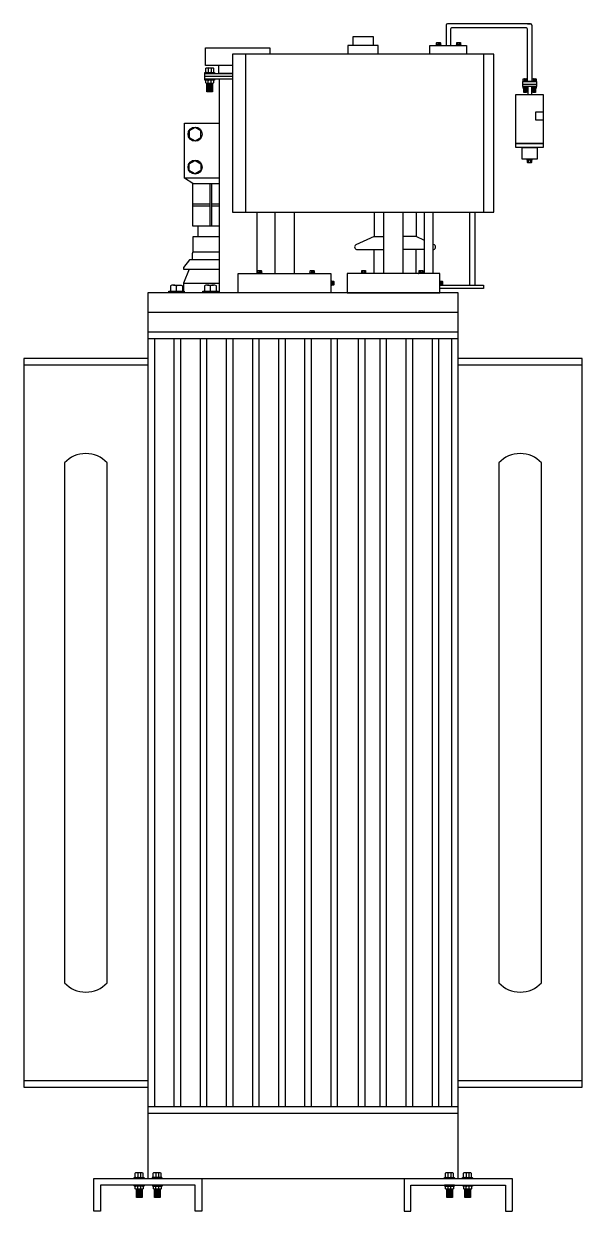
# Model space of a CAD drawing. Header units: millimetres. Extents: x 20927 to 53748, y 38421 to 54891.
# Drawn here: x 35502 to 36357, y 51493 to 53309 of the extents above; entities that cross this region are included whole.
import ezdxf

# ---------------------------------------------------------------- set-up
doc = ezdxf.new("R2010")
doc.units = ezdxf.units.MM
doc.linetypes.add('DASHEDX2', pattern=[1.5, 1, -0.5])
doc.layers.add('Btrans.', color=2, linetype='Continuous')
doc.layers.add('HIGHT', color=8, linetype='Continuous')

# ---------------------------------------------------------------- blocks, each defined once
blk = doc.blocks.new('A$C6F5A6055-flat-2')
at = {"layer": 'HIGHT'}
for p, q in [((0, 210.1), (0, 179.1)), ((129.2, 212.1), (2, 212.1)), ((6.5, 203.6), (6.5, 179.1)), ((122.7, 205.6), (8.5, 205.6)), ((124.7, 212.1), (129.2, 212.1)), ((124.7, 123.8), (124.7, 203.6)), ((131.2, 210.1), (131.2, 123.8)), ((118.1, 127.6), (118.5, 128)), ((118.1, 124.9), (118.1, 127.6)), ((118.5, 128), (120, 128)), ((119.6, 128), (120, 127.6)), ((120, 128), (122.2, 128)), ((120.3, 128), (120, 127.6)), ((120, 127.6), (120, 124.9)), ((121.8, 128), (122.2, 127.6)), ((122.2, 128), (123.7, 128)), ((122.5, 128), (122.2, 127.6)), ((122.2, 127.6), (122.2, 124.9)), ((123.7, 128), (124, 127.6)), ((124, 127.6), (124, 124.9)), ((131.8, 127.6), (132.2, 128)), ((131.8, 124.9), (131.8, 127.6)), ((132.2, 128), (133.7, 128)), ((133.3, 128), (133.7, 127.6)), ((134.1, 128), (133.7, 127.6)), ((133.7, 128), (135.9, 128)), ((133.7, 127.6), (133.7, 124.9)), ((135.6, 128), (135.9, 127.6)), ((136.3, 128), (135.9, 127.6)), ((135.9, 128), (137.4, 128)), ((135.9, 127.6), (135.9, 124.9)), ((137.4, 128), (137.8, 127.6)), ((137.8, 127.6), (137.8, 124.9)), ((117.6, 119.9), (138.2, 119.9)), ((117.7, 124.5), (124.4, 124.5)), ((124.4, 123.8), (117.7, 123.8)), ((117.7, 116.1), (124.4, 116.1)), ((117.7, 115.4), (124.1, 115.4)), ((124.4, 115.4), (117.7, 115.4)), ((124.4, 124.5), (118, 124.5)), ((118.5, 124.5), (118.1, 124.9)), ((118.1, 115), (118.5, 115.4)), ((118.1, 113.4), (118.1, 115)), ((118.5, 113), (118.1, 113.4)), ((118.5, 124.5), (123.7, 124.5)), ((123.7, 115.4), (118.5, 115.4)), ((120, 113), (118.5, 113)), ((118.9, 106.7), (118.9, 113)), ((123.2, 112.7), (118.9, 112.7)), ((123.2, 112.1), (118.9, 112.1)), ((123.2, 112.1), (118.9, 112.1)), ((123.2, 111.4), (118.9, 111.4)), ((123.2, 111.4), (118.9, 111.4)), ((123.2, 110.7), (118.9, 110.7)), ((123.2, 110.7), (118.9, 110.7)), ((123.2, 110.1), (118.9, 110.1)), ((123.2, 110.1), (118.9, 110.1)), ((123.2, 109.4), (118.9, 109.4)), ((123.2, 109.4), (118.9, 109.4)), ((119.2, 123.8), (122.9, 123.8)), ((122.9, 116.1), (119.2, 116.1)), ((120, 124.9), (119.6, 124.5)), ((120, 115), (119.6, 115.4)), ((119.6, 113), (120, 113.4)), ((120, 124.9), (120.3, 124.5)), ((120, 115), (120.3, 115.4)), ((120, 113.4), (120, 115)), ((120.3, 113), (120, 113.4)), ((122.2, 113), (120, 113)), ((122.2, 124.9), (121.8, 124.5)), ((122.2, 115), (121.8, 115.4)), ((121.8, 113), (122.2, 113.4)), ((122.2, 124.9), (122.5, 124.5)), ((122.2, 115), (122.5, 115.4)), ((122.2, 113.4), (122.2, 115)), ((122.5, 113), (122.2, 113.4)), ((123.7, 113), (122.2, 113)), ((123.2, 113), (123.2, 106.7)), ((124, 124.9), (123.7, 124.5)), ((123.7, 115.4), (124, 115)), ((124, 113.4), (123.7, 113)), ((124, 115), (124, 113.4)), ((131.2, 123.8), (124.7, 123.8)), ((125, 116.1), (125, 104.1)), ((130.8, 116.1), (130.8, 104.1)), ((131.4, 124.5), (138.2, 124.5)), ((138.2, 123.8), (131.4, 123.8)), ((131.4, 116.1), (138.2, 116.1)), ((138.2, 115.4), (131.4, 115.4)), ((131.5, 115.4), (137.9, 115.4)), ((132.2, 124.5), (131.8, 124.9)), ((138.2, 124.5), (131.8, 124.5)), ((131.8, 115), (132.2, 115.4)), ((131.8, 113.4), (131.8, 115)), ((132.2, 113), (131.8, 113.4)), ((132.2, 124.5), (137.4, 124.5)), ((137.4, 115.4), (132.2, 115.4)), ((133.7, 113), (132.2, 113)), ((132.7, 106.7), (132.7, 113)), ((137, 112.7), (132.7, 112.7)), ((137, 112.1), (132.7, 112.1)), ((137, 112.1), (132.7, 112.1)), ((137, 111.4), (132.7, 111.4)), ((137, 111.4), (132.7, 111.4)), ((137, 110.7), (132.7, 110.7)), ((137, 110.7), (132.7, 110.7)), ((137, 110.1), (132.7, 110.1)), ((137, 110.1), (132.7, 110.1)), ((137, 109.4), (132.7, 109.4)), ((137, 109.4), (132.7, 109.4)), ((132.9, 123.8), (136.7, 123.8)), ((136.7, 116.1), (132.9, 116.1)), ((133.7, 124.9), (133.3, 124.5)), ((133.7, 115), (133.3, 115.4)), ((133.3, 113), (133.7, 113.4)), ((133.7, 124.9), (134.1, 124.5)), ((133.7, 115), (134.1, 115.4)), ((133.7, 113.4), (133.7, 115)), ((134.1, 113), (133.7, 113.4)), ((135.9, 113), (133.7, 113)), ((135.9, 124.9), (135.6, 124.5)), ((135.9, 115), (135.6, 115.4)), ((135.6, 113), (135.9, 113.4)), ((135.9, 124.9), (136.3, 124.5)), ((135.9, 115), (136.3, 115.4)), ((135.9, 113.4), (135.9, 115)), ((136.3, 113), (135.9, 113.4)), ((137.4, 113), (135.9, 113)), ((137, 113), (137, 106.7)), ((137.8, 124.9), (137.4, 124.5)), ((137.4, 115.4), (137.8, 115)), ((137.8, 113.4), (137.4, 113)), ((137.8, 115), (137.8, 113.4)), ((123.2, 108.7), (118.9, 108.7)), ((123.2, 108.7), (118.9, 108.7)), ((123.2, 108), (118.9, 108)), ((123.2, 108), (118.9, 108)), ((123.2, 107.4), (118.9, 107.4)), ((123.2, 107.4), (118.9, 107.4)), ((123.2, 106.7), (118.9, 106.7)), ((137, 108.7), (132.7, 108.7)), ((137, 108.7), (132.7, 108.7)), ((137, 108), (132.7, 108)), ((137, 108), (132.7, 108)), ((137, 107.4), (132.7, 107.4)), ((137, 107.4), (132.7, 107.4)), ((137, 106.7), (132.7, 106.7)), ((131.7, 5.1), (123.6, 5.1)), ((123.6, 4.2), (131.7, 4.2)), ((131.7, 4.2), (124, 4.2)), ((124.5, 4.2), (124.1, 3.8)), ((124.1, 3.8), (124.1, 0.4)), ((124.1, 0.4), (124.5, 0)), ((124.5, 4.2), (130.8, 4.2)), ((125.4, 5.1), (129.9, 5.1)), ((126.3, 3.8), (125.9, 4.2)), ((125.9, 0), (126.3, 0.4)), ((126.3, 3.8), (126.8, 4.2)), ((126.3, 0.4), (126.3, 3.8)), ((126.8, 0), (126.3, 0.4)), ((129, 3.8), (128.5, 4.2)), ((128.5, 0), (129, 0.4)), ((129, 3.8), (129.4, 4.2)), ((129, 0.4), (129, 3.8)), ((129.4, 0), (129, 0.4)), ((131.2, 3.8), (130.8, 4.2)), ((130.8, 0), (131.2, 0.4)), ((131.2, 0.4), (131.2, 3.8)), ((124.5, 0), (126.3, 0)), ((126.3, 0), (129, 0)), ((129, 0), (130.8, 0))]:
    blk.add_line(p, q, dxfattribs=at)
for points in [[(117.6, 123.8), (138.2, 123.8), (138.2, 116.1), (117.6, 116.1)], [(106.8, 104.1), (148.5, 104.1), (148.5, 28.8), (106.8, 28.8)], [(106.8, 28.8), (148.5, 28.8), (148.5, 28.8), (106.8, 28.8)], [(106.8, 28.8), (148.5, 28.8), (148.5, 23), (106.8, 23)], [(116.2, 23), (139.1, 23), (139.1, 5.1), (116.2, 5.1)]]:
    blk.add_lwpolyline(points, close=True, dxfattribs=at)
blk.add_lwpolyline([(148.5, 64.4), (137.1, 64.4), (137.1, 77.3), (148.5, 77.3)], dxfattribs=at)
for centre, radius, start, end in [((2, 210.1), 2, 90, 180), ((8.5, 203.6), 2, 90, 180), ((122.7, 203.6), 2, 0, 90), ((129.2, 210.1), 2, 0, 90), ((117.6, 124.1), 0.378, 82.7348, 277.2652), ((117.6, 115.8), 0.378, 82.7348, 277.2652), ((124.5, 124.1), 0.378, 262.7348, 97.2652), ((124.5, 115.8), 0.378, 262.7348, 97.2652), ((131.4, 124.1), 0.378, 82.7348, 277.2652), ((131.4, 115.8), 0.378, 82.7348, 277.2652), ((138.2, 124.1), 0.378, 262.7348, 97.2652), ((138.2, 115.8), 0.378, 262.7348, 97.2652), ((123.6, 4.7), 0.454, 82.7348, 277.2652), ((131.8, 4.7), 0.454, 262.7348, 97.2652)]:
    blk.add_arc(centre, radius, start, end, dxfattribs=at)

msp = doc.modelspace()

# ---------------------------------------------------------------- linework, layer by layer
at = {"layer": 'Btrans.'}
for p, q in [((36167.4, 52867.1), (35692.4, 52867.1)), ((36167.4, 52837.1), (35692.4, 52837.1)), ((36167.4, 52827.1), (35692.4, 52827.1)), ((35692.4, 52786.9), (35502.4, 52786.9)), ((36357.4, 52786.9), (36167.4, 52786.9)), ((35502.4, 51692.5), (35692.4, 51692.5)), ((36167.4, 51692.5), (36357.4, 51692.5)), ((35692.4, 51652.7), (36167.4, 51652.7)), ((35692.4, 51642.7), (36167.4, 51642.7))]:
    msp.add_line(p, q, dxfattribs=at)
for points in [[(36167.4, 51542.7), (36167.4, 52897.1), (35692.4, 52897.1), (35692.4, 51542.7)], [(35692.4, 52796.9), (35502.4, 52796.9), (35502.4, 51682.5), (35692.4, 51682.5)], [(36167.4, 51682.5), (36357.4, 51682.5), (36357.4, 52796.9), (36167.4, 52796.9)], [(35774.9, 51542.7), (35774.9, 51492.7), (35764.9, 51492.7), (35764.9, 51532.7), (35619.9, 51532.7), (35619.9, 51492.7), (35609.9, 51492.7), (35609.9, 51542.7), (36249.9, 51542.7), (36249.9, 51492.7)], [(36084.9, 51542.7), (36084.9, 51492.7), (36094.9, 51492.7), (36094.9, 51532.7), (36239.9, 51532.7), (36239.9, 51492.7), (36249.9, 51492.7)]]:
    msp.add_lwpolyline(points, dxfattribs=at)
at = {"layer": 'HIGHT'}
for p, q in [((36136.3, 53279.6), (36136.3, 53276.9)), ((36138.5, 53279.6), (36138.5, 53276.9)), ((36167.1, 53279.6), (36167.1, 53276.9)), ((36169.3, 53279.6), (36169.3, 53276.9)), ((35785.6, 53241.6), (35784.9, 53240.8)), ((35784.9, 53235.3), (35785.6, 53234.5)), ((35790, 53241.6), (35789.3, 53240.8)), ((35789.3, 53235.3), (35790, 53234.5)), ((35791.3, 53217.1), (35782.6, 53217.1)), ((35791.3, 53215.7), (35782.6, 53215.7)), ((35791.3, 53214.4), (35782.6, 53214.4)), ((35784.8, 53221.6), (35785.5, 53222.4)), ((35785.5, 53217.6), (35784.8, 53218.4)), ((35789.2, 53221.6), (35789.9, 53222.4)), ((35789.9, 53217.6), (35789.2, 53218.4)), ((35791.3, 53213), (35782.6, 53213)), ((35791.3, 53211.7), (35782.6, 53211.7)), ((35791.3, 53210.4), (35782.6, 53210.4)), ((35791.3, 53209), (35782.6, 53209)), ((35791.3, 53207.7), (35782.6, 53207.7)), ((35791.3, 53206.3), (35782.6, 53206.3)), ((35761.1, 53064.8), (35748.7, 53072.8)), ((35787.5, 53064.8), (35787.5, 52999.2)), ((35789.9, 53064.8), (35789.9, 52999.2)), ((35761.1, 53033.7), (35787.5, 53033.7)), ((35789.9, 53033.7), (35802.3, 53033.7)), ((35761.1, 53030.3), (35787.5, 53030.3)), ((35789.9, 53030.3), (35802.3, 53030.3)), ((36038.9, 52983.4), (36053.3, 52983.4)), ((36115.9, 52977.6), (36102.9, 52983.4)), ((36038.9, 52927.1), (36038.9, 52963.4)), ((36115.9, 52963.4), (36083.3, 52963.4)), ((36102.9, 52927.1), (36102.9, 52963.4)), ((35861.9, 52931.3), (35862.3, 52931)), ((35862.3, 52928.2), (35861.9, 52927.8)), ((35864.9, 52931.3), (35864.5, 52931)), ((35864.5, 52928.2), (35864.9, 52927.8)), ((35942.4, 52931.3), (35942.8, 52931)), ((35942.8, 52928.2), (35942.4, 52927.8)), ((35945.4, 52931.3), (35945, 52931)), ((35945, 52928.2), (35945.4, 52927.8)), ((36021.3, 52931.3), (36021.6, 52931)), ((36021.6, 52928.2), (36021.3, 52927.8)), ((36024.2, 52931.3), (36023.8, 52931)), ((36023.8, 52928.2), (36024.2, 52927.8)), ((36109, 52931.3), (36109.3, 52931)), ((36109.3, 52928.2), (36109, 52927.8)), ((36111.9, 52931.3), (36111.6, 52931)), ((36111.6, 52928.2), (36111.9, 52927.8)), ((35731.5, 52909.2), (35740.8, 52909.2)), ((35746.7, 52912), (35746.7, 52899.8)), ((35783.5, 52909.2), (35792.8, 52909.2)), ((35788.1, 52899.8), (35788.1, 52907.9)), ((35973.7, 52913.2), (35973.4, 52913.6)), ((35973.7, 52911), (35973.4, 52910.6)), ((35976.9, 52913.6), (35976.5, 52913.2)), ((35976.9, 52910.6), (35976.5, 52911)), ((36140.3, 52913.2), (36139.9, 52913.6)), ((36140.3, 52911), (36139.9, 52910.6)), ((36143.4, 52913.6), (36143.1, 52913.2)), ((36143.4, 52910.6), (36143.1, 52911)), ((35702.4, 52827.1), (35702.4, 51652.3)), ((35732.4, 52827.1), (35732.4, 51652.3)), ((35742.4, 52827.1), (35742.4, 51652.3)), ((35772.4, 52827.1), (35772.4, 51652.3)), ((35782.4, 52827.1), (35782.4, 51652.3)), ((35812.4, 52827.1), (35812.4, 51652.3)), ((35822.4, 52827.1), (35822.4, 51652.3)), ((35852.4, 52827.1), (35852.4, 51652.3)), ((35862.4, 52827.1), (35862.4, 51652.3)), ((35892.4, 52827.1), (35892.4, 51652.3)), ((35902.4, 52827.1), (35902.4, 51652.3)), ((35932.4, 52827.1), (35932.4, 51652.3)), ((35942.4, 52827.1), (35942.4, 51652.3)), ((35972.4, 52827.1), (35972.4, 51652.3)), ((35982.4, 52827.1), (35982.4, 51652.3)), ((36014.4, 52827.1), (36014.4, 51652.3)), ((36024.4, 52827.1), (36024.4, 51652.3)), ((36047.4, 52827.1), (36047.4, 51652.3)), ((36057.4, 52827.1), (36057.4, 51652.3)), ((36087.4, 52827.1), (36087.4, 51652.3)), ((36097.4, 52827.1), (36097.4, 51652.3)), ((36127.4, 52827.1), (36127.4, 51652.3)), ((36137.4, 52827.1), (36137.4, 51652.3)), ((36157.4, 52827.1), (36157.4, 51652.3)), ((35676, 51551.9), (35676.8, 51551.1)), ((35680.4, 51551.9), (35681.2, 51551.1)), ((35704.4, 51545.3), (35703.6, 51544.5)), ((35708.8, 51545.3), (35709.5, 51544.5)), ((36151, 51551.9), (36151.8, 51551.1)), ((36155.4, 51551.9), (36156.2, 51551.1)), ((36179.4, 51545.3), (36178.6, 51544.5)), ((36183.8, 51545.3), (36184.5, 51544.5)), ((35683.5, 51525.9), (35674.8, 51525.9)), ((35677, 51530.5), (35677.7, 51531.2)), ((35677.7, 51526.5), (35677, 51527.2)), ((35681.4, 51527.2), (35681.4, 51530.5)), ((35711.3, 51525.8), (35702.7, 51525.8)), ((35704.8, 51527.1), (35704.8, 51530.3)), ((35709.2, 51530.3), (35710, 51531.1)), ((35710, 51526.3), (35709.2, 51527.1)), ((36158.5, 51525.9), (36149.8, 51525.9)), ((36152, 51527.2), (36152, 51530.5)), ((36156.4, 51530.5), (36157.1, 51531.2)), ((36157.1, 51526.5), (36156.4, 51527.2)), ((36186.3, 51525.8), (36177.7, 51525.8)), ((36179.8, 51527.1), (36179.8, 51530.3)), ((36184.2, 51530.3), (36185, 51531.1)), ((36185, 51526.3), (36184.2, 51527.1)), ((35683.5, 51524.6), (35674.8, 51524.6)), ((35683.5, 51523.2), (35674.8, 51523.2)), ((35683.5, 51521.9), (35674.8, 51521.9)), ((35683.5, 51520.5), (35674.8, 51520.5)), ((35683.5, 51519.2), (35674.8, 51519.2)), ((35683.5, 51517.9), (35674.8, 51517.9)), ((35683.5, 51516.5), (35674.8, 51516.5)), ((35683.5, 51515.2), (35674.8, 51515.2)), ((35711.3, 51524.4), (35702.7, 51524.4)), ((35711.3, 51523.1), (35702.7, 51523.1)), ((35711.3, 51521.8), (35702.7, 51521.8)), ((35711.3, 51520.4), (35702.7, 51520.4)), ((35711.3, 51519.1), (35702.7, 51519.1)), ((35711.3, 51517.7), (35702.7, 51517.7)), ((35711.3, 51516.4), (35702.7, 51516.4)), ((35711.3, 51515.1), (35702.7, 51515.1)), ((36158.5, 51524.6), (36149.8, 51524.6)), ((36158.5, 51523.2), (36149.8, 51523.2)), ((36158.5, 51521.9), (36149.8, 51521.9)), ((36158.5, 51520.5), (36149.8, 51520.5)), ((36158.5, 51519.2), (36149.8, 51519.2)), ((36158.5, 51517.9), (36149.8, 51517.9)), ((36158.5, 51516.5), (36149.8, 51516.5)), ((36158.5, 51515.2), (36149.8, 51515.2)), ((36186.3, 51524.4), (36177.7, 51524.4)), ((36186.3, 51523.1), (36177.7, 51523.1)), ((36186.3, 51521.8), (36177.7, 51521.8)), ((36186.3, 51520.4), (36177.7, 51520.4)), ((36186.3, 51519.1), (36177.7, 51519.1)), ((36186.3, 51517.7), (36177.7, 51517.7)), ((36186.3, 51516.4), (36177.7, 51516.4)), ((36186.3, 51515.1), (36177.7, 51515.1))]:
    msp.add_line(p, q, dxfattribs=at)
at = {"layer": 'HIGHT', "linetype": 'DASHEDX2'}
for p, q in [((35841.8, 53262.4), (35841.8, 53020.5)), ((36206.8, 53020.5), (36206.8, 53262.4))]:
    msp.add_line(p, q, dxfattribs=at)
at = {"layer": 'HIGHT'}
for points in [[(36037.6, 53275.8), (36037.6, 53289.1), (36006, 53289.1), (36006, 53275.8)], [(35821.8, 53244.8), (35780.8, 53244.8), (35780.8, 53272), (35879.3, 53272), (35879.3, 53262.4)], [(36045.1, 53262.4), (36045.1, 53275.8), (35998.5, 53275.8), (35998.5, 53262.4)], [(36124.2, 53262.4), (36124.2, 53275.8), (36180.4, 53275.8), (36180.4, 53262.4)], [(36134.8, 53276.5), (36134.4, 53276.9), (36134.4, 53279.6), (36134.8, 53280), (36140, 53280), (36140.4, 53279.6), (36140.4, 53276.9), (36140, 53276.5)], [(36136.7, 53280), (36136.3, 53279.6), (36135.9, 53280)], [(36136.7, 53276.5), (36136.3, 53276.9), (36135.9, 53276.5)], [(36138.1, 53280), (36138.5, 53279.6), (36138.9, 53280)], [(36138.9, 53276.5), (36138.5, 53276.9), (36138.1, 53276.5)], [(36165.6, 53276.5), (36165.2, 53276.9), (36165.2, 53279.6), (36165.6, 53280), (36170.8, 53280), (36171.2, 53279.6), (36171.2, 53276.9), (36170.8, 53276.5)], [(36167.4, 53280), (36167.1, 53279.6), (36166.7, 53280)], [(36167.4, 53276.5), (36167.1, 53276.9), (36166.7, 53276.5)], [(36168.9, 53280), (36169.3, 53279.6), (36169.7, 53280)], [(36169.7, 53276.5), (36169.3, 53276.9), (36168.9, 53276.5)], [(35821.8, 53224), (35779.7, 53224), (35779.7, 53233), (35821.8, 53233)], [(35781.9, 53234.5), (35781.1, 53235.3), (35781.1, 53240.8), (35781.9, 53241.6), (35792.3, 53241.6), (35793, 53240.8), (35793, 53235.3), (35792.3, 53234.5)], [(35784.1, 53241.6), (35784.9, 53240.8), (35784.9, 53235.3), (35784.1, 53234.5)], [(35788.5, 53241.6), (35789.3, 53240.8), (35789.3, 53235.3), (35788.5, 53234.5)], [(35821.8, 53233), (35800.9, 53233), (35800.9, 53244.8)], [(35779.7, 53228.5), (35821.8, 53228.5)], [(35792.2, 53222.4), (35792.9, 53221.6), (35792.9, 53218.4), (35792.2, 53217.6), (35781.8, 53217.6), (35781, 53218.4), (35781, 53221.6), (35781.8, 53222.4)], [(35791.3, 53217.6), (35791.3, 53205), (35782.6, 53205), (35782.6, 53217.6)], [(35784, 53217.6), (35784.8, 53218.4), (35784.8, 53221.6), (35784, 53222.4)], [(35788.4, 53217.6), (35789.2, 53218.4), (35789.2, 53221.6), (35788.4, 53222.4)], [(35830.8, 52897.1), (35830.8, 52927.1), (35972.6, 52927.1), (35972.6, 52897.1), (35802.3, 52897.1), (35802.3, 53224)], [(35802.3, 53072.8), (35748.7, 53072.8), (35748.7, 53156.8), (35802.3, 53156.8)], [(35802.3, 52999.2), (35761.1, 52999.2), (35761.1, 53064.8), (35802.3, 53064.8)], [(35859.3, 53020.5), (35859.3, 52927.1)], [(35886.7, 53020.5), (35886.7, 52927.1)], [(35916.7, 52927.1), (35916.7, 53020.5)], [(36053.3, 53020.5), (36053.3, 52927.1)], [(36083.3, 52927.1), (36083.3, 53020.5)], [(36102.9, 53020.5), (36102.9, 52983.4), (36083.3, 52983.4)], [(36115.9, 52927.1), (36115.9, 53020.5)], [(36128.8, 53020.5), (36128.8, 52927.1)], [(36185.4, 52909.3), (36185.4, 53020.5)], [(36193, 53020.5), (36193, 52909.3)], [(35769.8, 52999.2), (35768.7, 52998.2), (35768.7, 52983.2)], [(35802.3, 52983.1), (35761.1, 52983.2), (35761.1, 52960), (35802.3, 52960)], [(35761.1, 52960), (35760.3, 52956.8), (35760.3, 52948)], [(35802.3, 52948), (35756.3, 52948), (35746.7, 52936), (35746.7, 52933.6), (35802.3, 52933.6)], [(35755.5, 52933.6), (35746.7, 52912), (35802.3, 52912)], [(35860.8, 52927.8), (35860.4, 52928.2), (35860.4, 52931), (35860.8, 52931.3), (35866, 52931.3), (35866.4, 52931), (35866.4, 52928.2), (35866, 52927.8)], [(35862.7, 52931.3), (35862.3, 52931), (35862.3, 52928.2), (35862.7, 52927.8)], [(35864.1, 52931.3), (35864.5, 52931), (35864.5, 52928.2), (35864.1, 52927.8)], [(35941.3, 52927.8), (35940.9, 52928.2), (35940.9, 52931), (35941.3, 52931.3), (35946.5, 52931.3), (35946.9, 52931), (35946.9, 52928.2), (35946.5, 52927.8)], [(35943.1, 52931.3), (35942.8, 52931), (35942.8, 52928.2), (35943.1, 52927.8)], [(35944.6, 52931.3), (35945, 52931), (35945, 52928.2), (35944.6, 52927.8)], [(36020.1, 52927.8), (36019.8, 52928.2), (36019.8, 52931), (36020.1, 52931.3), (36025.3, 52931.3), (36025.7, 52931), (36025.7, 52928.2), (36025.3, 52927.8)], [(36022, 52931.3), (36021.6, 52931), (36021.6, 52928.2), (36022, 52927.8)], [(36023.5, 52931.3), (36023.8, 52931), (36023.8, 52928.2), (36023.5, 52927.8)], [(36107.8, 52927.8), (36107.5, 52928.2), (36107.5, 52931), (36107.8, 52931.3), (36113.1, 52931.3), (36113.4, 52931), (36113.4, 52928.2), (36113.1, 52927.8)], [(36109.7, 52931.3), (36109.3, 52931), (36109.3, 52928.2), (36109.7, 52927.8)], [(36111.2, 52931.3), (36111.6, 52931), (36111.6, 52928.2), (36111.2, 52927.8)], [(35973.4, 52914.7), (35973.7, 52915.1), (35976.5, 52915.1), (35976.9, 52914.7), (35976.9, 52909.5), (35976.5, 52909.1), (35973.7, 52909.1), (35973.4, 52909.5)], [(35976.9, 52912.8), (35976.5, 52913.2), (35973.7, 52913.2), (35973.4, 52912.8)], [(35976.9, 52911.3), (35976.5, 52911), (35973.7, 52911), (35973.4, 52911.3)], [(36139.2, 52909.3), (36206.4, 52909.3), (36206.4, 52903.8), (36139.2, 52903.8)], [(36139.9, 52914.7), (36140.3, 52915.1), (36143.1, 52915.1), (36143.4, 52914.7), (36143.4, 52909.5), (36143.1, 52909.1), (36140.3, 52909.1), (36139.9, 52909.5)], [(36143.4, 52912.8), (36143.1, 52913.2), (36140.3, 52913.2), (36139.9, 52912.8)], [(36143.4, 52911.3), (36143.1, 52911), (36140.3, 52911), (36139.9, 52911.3)], [(35724.4, 52897.1), (35724.4, 52899.8), (35747.9, 52899.8), (35747.9, 52897.1)], [(35776.4, 52897.1), (35776.4, 52899.8), (35799.9, 52899.8), (35799.9, 52897.1)], [(35673.8, 51544.5), (35673, 51545.3), (35673, 51551.1), (35673.8, 51551.9), (35684.2, 51551.9), (35684.9, 51551.1), (35684.9, 51545.3), (35684.2, 51544.5)], [(35677.5, 51544.5), (35676.8, 51545.3), (35676, 51544.5)], [(35677.5, 51551.9), (35676.8, 51551.1), (35676.8, 51545.3)], [(35680.4, 51544.5), (35681.2, 51545.3), (35681.9, 51544.5)], [(35681.9, 51551.9), (35681.2, 51551.1), (35681.2, 51545.3)], [(35701.4, 51544.5), (35700.6, 51545.3), (35700.6, 51551.1), (35701.4, 51551.9), (35711.8, 51551.9), (35712.5, 51551.1), (35712.5, 51545.3), (35711.8, 51544.5)], [(35703.6, 51551.9), (35704.4, 51551.1), (35705.1, 51551.9)], [(35704.4, 51551.1), (35704.4, 51545.3), (35705.1, 51544.5)], [(35708, 51551.9), (35708.8, 51551.1), (35709.5, 51551.9)], [(35708.8, 51551.1), (35708.8, 51545.3), (35708, 51544.5)], [(36148.8, 51544.5), (36148, 51545.3), (36148, 51551.1), (36148.8, 51551.9), (36159.2, 51551.9), (36159.9, 51551.1), (36159.9, 51545.3), (36159.2, 51544.5)], [(36152.5, 51544.5), (36151.8, 51545.3), (36151, 51544.5)], [(36152.5, 51551.9), (36151.8, 51551.1), (36151.8, 51545.3)], [(36155.4, 51544.5), (36156.2, 51545.3), (36156.9, 51544.5)], [(36156.9, 51551.9), (36156.2, 51551.1), (36156.2, 51545.3)], [(36176.4, 51544.5), (36175.6, 51545.3), (36175.6, 51551.1), (36176.4, 51551.9), (36186.8, 51551.9), (36187.5, 51551.1), (36187.5, 51545.3), (36186.8, 51544.5)], [(36178.6, 51551.9), (36179.4, 51551.1), (36180.1, 51551.9)], [(36179.4, 51551.1), (36179.4, 51545.3), (36180.1, 51544.5)], [(36183, 51551.9), (36183.8, 51551.1), (36184.5, 51551.9)], [(36183.8, 51551.1), (36183.8, 51545.3), (36183, 51544.5)], [(35684.4, 51531.2), (35685.1, 51530.5), (35685.1, 51527.2), (35684.4, 51526.5), (35674, 51526.5), (35673.2, 51527.2), (35673.2, 51530.5), (35674, 51531.2)], [(35683.5, 51526.5), (35683.5, 51513.8), (35674.8, 51513.8), (35674.8, 51526.5)], [(35676.2, 51526.5), (35677, 51527.2), (35677, 51530.5), (35676.2, 51531.2)], [(35680.6, 51531.2), (35681.4, 51530.5), (35682.1, 51531.2)], [(35682.1, 51526.5), (35681.4, 51527.2), (35680.6, 51526.5)], [(35712.2, 51531.1), (35713, 51530.3), (35713, 51527.1), (35712.2, 51526.3), (35701.8, 51526.3), (35701.1, 51527.1), (35701.1, 51530.3), (35701.8, 51531.1)], [(35711.3, 51526.3), (35711.3, 51513.7), (35702.7, 51513.7), (35702.7, 51526.3)], [(35704.1, 51531.1), (35704.8, 51530.3), (35705.6, 51531.1)], [(35705.6, 51526.3), (35704.8, 51527.1), (35704.1, 51526.3)], [(35708.5, 51526.3), (35709.2, 51527.1), (35709.2, 51530.3), (35708.5, 51531.1)], [(36159.4, 51531.2), (36160.1, 51530.5), (36160.1, 51527.2), (36159.4, 51526.5), (36149, 51526.5), (36148.2, 51527.2), (36148.2, 51530.5), (36149, 51531.2)], [(36158.5, 51526.5), (36158.5, 51513.8), (36149.8, 51513.8), (36149.8, 51526.5)], [(36151.2, 51531.2), (36152, 51530.5), (36152.7, 51531.2)], [(36152.7, 51526.5), (36152, 51527.2), (36151.2, 51526.5)], [(36155.6, 51526.5), (36156.4, 51527.2), (36156.4, 51530.5), (36155.6, 51531.2)], [(36187.2, 51531.1), (36188, 51530.3), (36188, 51527.1), (36187.2, 51526.3), (36176.8, 51526.3), (36176.1, 51527.1), (36176.1, 51530.3), (36176.8, 51531.1)], [(36186.3, 51526.3), (36186.3, 51513.7), (36177.7, 51513.7), (36177.7, 51526.3)], [(36179.1, 51531.1), (36179.8, 51530.3), (36180.6, 51531.1)], [(36180.6, 51526.3), (36179.8, 51527.1), (36179.1, 51526.3)], [(36183.5, 51526.3), (36184.2, 51527.1), (36184.2, 51530.3), (36183.5, 51531.1)]]:
    msp.add_lwpolyline(points, dxfattribs=at)
for points in [[(36140.8, 53275.8, 1.135579), (36140.8, 53276.5), (36134, 53276.5, 1.135579), (36134, 53275.8)], [(36171.5, 53275.8, 1.135579), (36171.5, 53276.5), (36164.8, 53276.5, 1.135579), (36164.8, 53275.8)], [(35780.3, 53233, -1.135579), (35780.3, 53234.5), (35793.8, 53234.5, -1.135579), (35793.8, 53233)], [(36038.9, 53020.5), (36038.9, 52983.4), (36010.8, 52970.8, 0.753517), (36012.9, 52963.4), (36053.3, 52963.4)], [(36128.8, 52963.4), (36128.9, 52963.4, 0.753517), (36131, 52970.8), (36128.8, 52971.8)], [(35866.8, 52927.1, 1.135579), (35866.8, 52927.8), (35860, 52927.8, 1.135579), (35860, 52927.1)], [(35940.5, 52927.1, -1.135579), (35940.5, 52927.8), (35947.3, 52927.8, -1.135579), (35947.3, 52927.1)], [(36019.4, 52927.1, -1.135579), (36019.4, 52927.8), (36026.1, 52927.8, -1.135579), (36026.1, 52927.1)], [(36113.8, 52927.1, 1.135579), (36113.8, 52927.8), (36107.1, 52927.8, 1.135579), (36107.1, 52927.1)], [(35736.1, 52907.9, 0.27283), (35726.9, 52907.9), (35726.9, 52899.8)], [(35736.1, 52899.8), (35736.1, 52907.9, -0.27283), (35745.4, 52907.9), (35745.4, 52899.8)], [(35797.4, 52899.8), (35797.4, 52907.9, 0.27283), (35788.1, 52907.9, 0.27283), (35778.9, 52907.9), (35778.9, 52899.8)], [(35972.6, 52915.5, -1.135579), (35973.4, 52915.5), (35973.4, 52908.7, -1.135579), (35972.6, 52908.7)], [(36139.2, 52915.5, -1.135579), (36139.9, 52915.5), (36139.9, 52908.7, -1.135579), (36139.2, 52908.7)]]:
    msp.add_lwpolyline(points, format="xyb", dxfattribs=at)
for points in [[(36221.8, 53262.4), (35821.8, 53262.4), (35821.8, 53020.5), (36221.8, 53020.5)], [(35773.7, 53145.2), (35764.7, 53150.3), (35755.8, 53145.2), (35755.8, 53134.8), (35764.7, 53129.7), (35773.7, 53134.8)], [(35773.7, 53084.4), (35764.7, 53079.3), (35755.8, 53084.4), (35755.8, 53094.8), (35764.7, 53099.9), (35773.7, 53094.8)], [(36139.2, 52897.1), (36139.2, 52927.1), (35997.3, 52927.1), (35997.3, 52897.1)]]:
    msp.add_lwpolyline(points, close=True, dxfattribs=at)
for points in [[(35793.7, 53222.4), (35780.2, 53222.4, -1.135579), (35780.2, 53223.9), (35793.7, 53223.9, -1.135579)], [(35564.9, 52637.2), (35564.9, 51842.2, 0.442355), (35629.9, 51842.2), (35629.9, 52637.2, 0.442355)], [(36229.9, 52637.2), (36229.9, 51842.2, 0.442355), (36294.9, 51842.2), (36294.9, 52637.2, 0.442355)], [(35672.2, 51542.7, -0.940941), (35672.2, 51544.5), (35685.7, 51544.5, -0.940941), (35685.7, 51542.7)], [(35699.8, 51544.5, 0.940941), (35699.8, 51542.7), (35713.3, 51542.7, 0.940941), (35713.3, 51544.5)], [(36147.2, 51542.7, -0.940941), (36147.2, 51544.5), (36160.7, 51544.5, -0.940941), (36160.7, 51542.7)], [(36188.3, 51542.7), (36174.8, 51542.7, -0.940941), (36174.8, 51544.5), (36188.3, 51544.5, -0.940941)], [(35685.9, 51531.2), (35672.4, 51531.2, -1.149236), (35672.4, 51532.7), (35685.9, 51532.7, -1.149236)], [(35713.8, 51531.1, 1.149236), (35713.8, 51532.6), (35700.3, 51532.6, 1.149236), (35700.3, 51531.1)], [(36160.9, 51531.2, 1.149236), (36160.9, 51532.7), (36147.4, 51532.7, 1.149236), (36147.4, 51531.2)], [(36188.8, 51531.1), (36175.3, 51531.1, -1.149236), (36175.3, 51532.6), (36188.8, 51532.6, -1.149236)]]:
    msp.add_lwpolyline(points, format="xyb", close=True, dxfattribs=at)
for centre in [(35764.7, 53140), (35764.7, 53089.6)]:
    msp.add_circle(centre, 10.8, dxfattribs=at)

# ---------------------------------------------------------------- block references
msp.add_blockref('A$C6F5A6055-flat-2', (36149, 53096.8))

doc.saveas('drawing.dxf')
